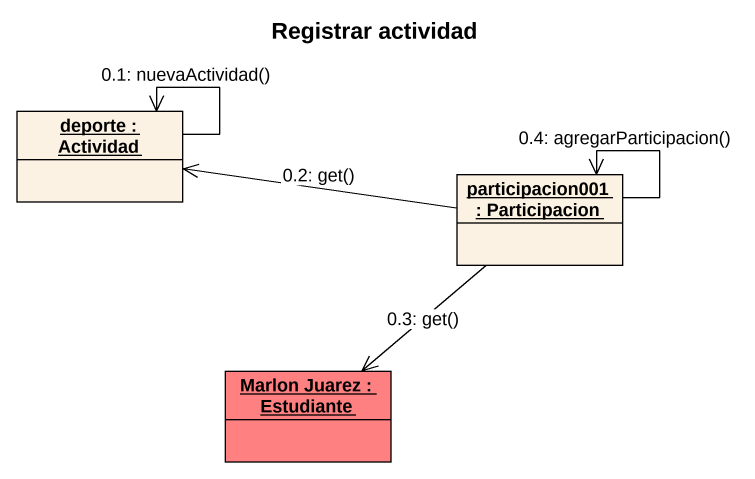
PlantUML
@startuml
title Registrar actividad
hide circle
hide empty members
object "deporte : Actividad" as deporte
object "participacion001 : Participacion" as participacion001
object "Marlon Juarez : Estudiante" as Marlon_Juarez #FF8080
deporte --> deporte : 0.1: nuevaActividad()
participacion001 -left-> deporte : 0.2: get()
participacion001 --> Marlon_Juarez : 0.3: get()
participacion001 --> participacion001 : 0.4: agregarParticipacion()
@enduml
